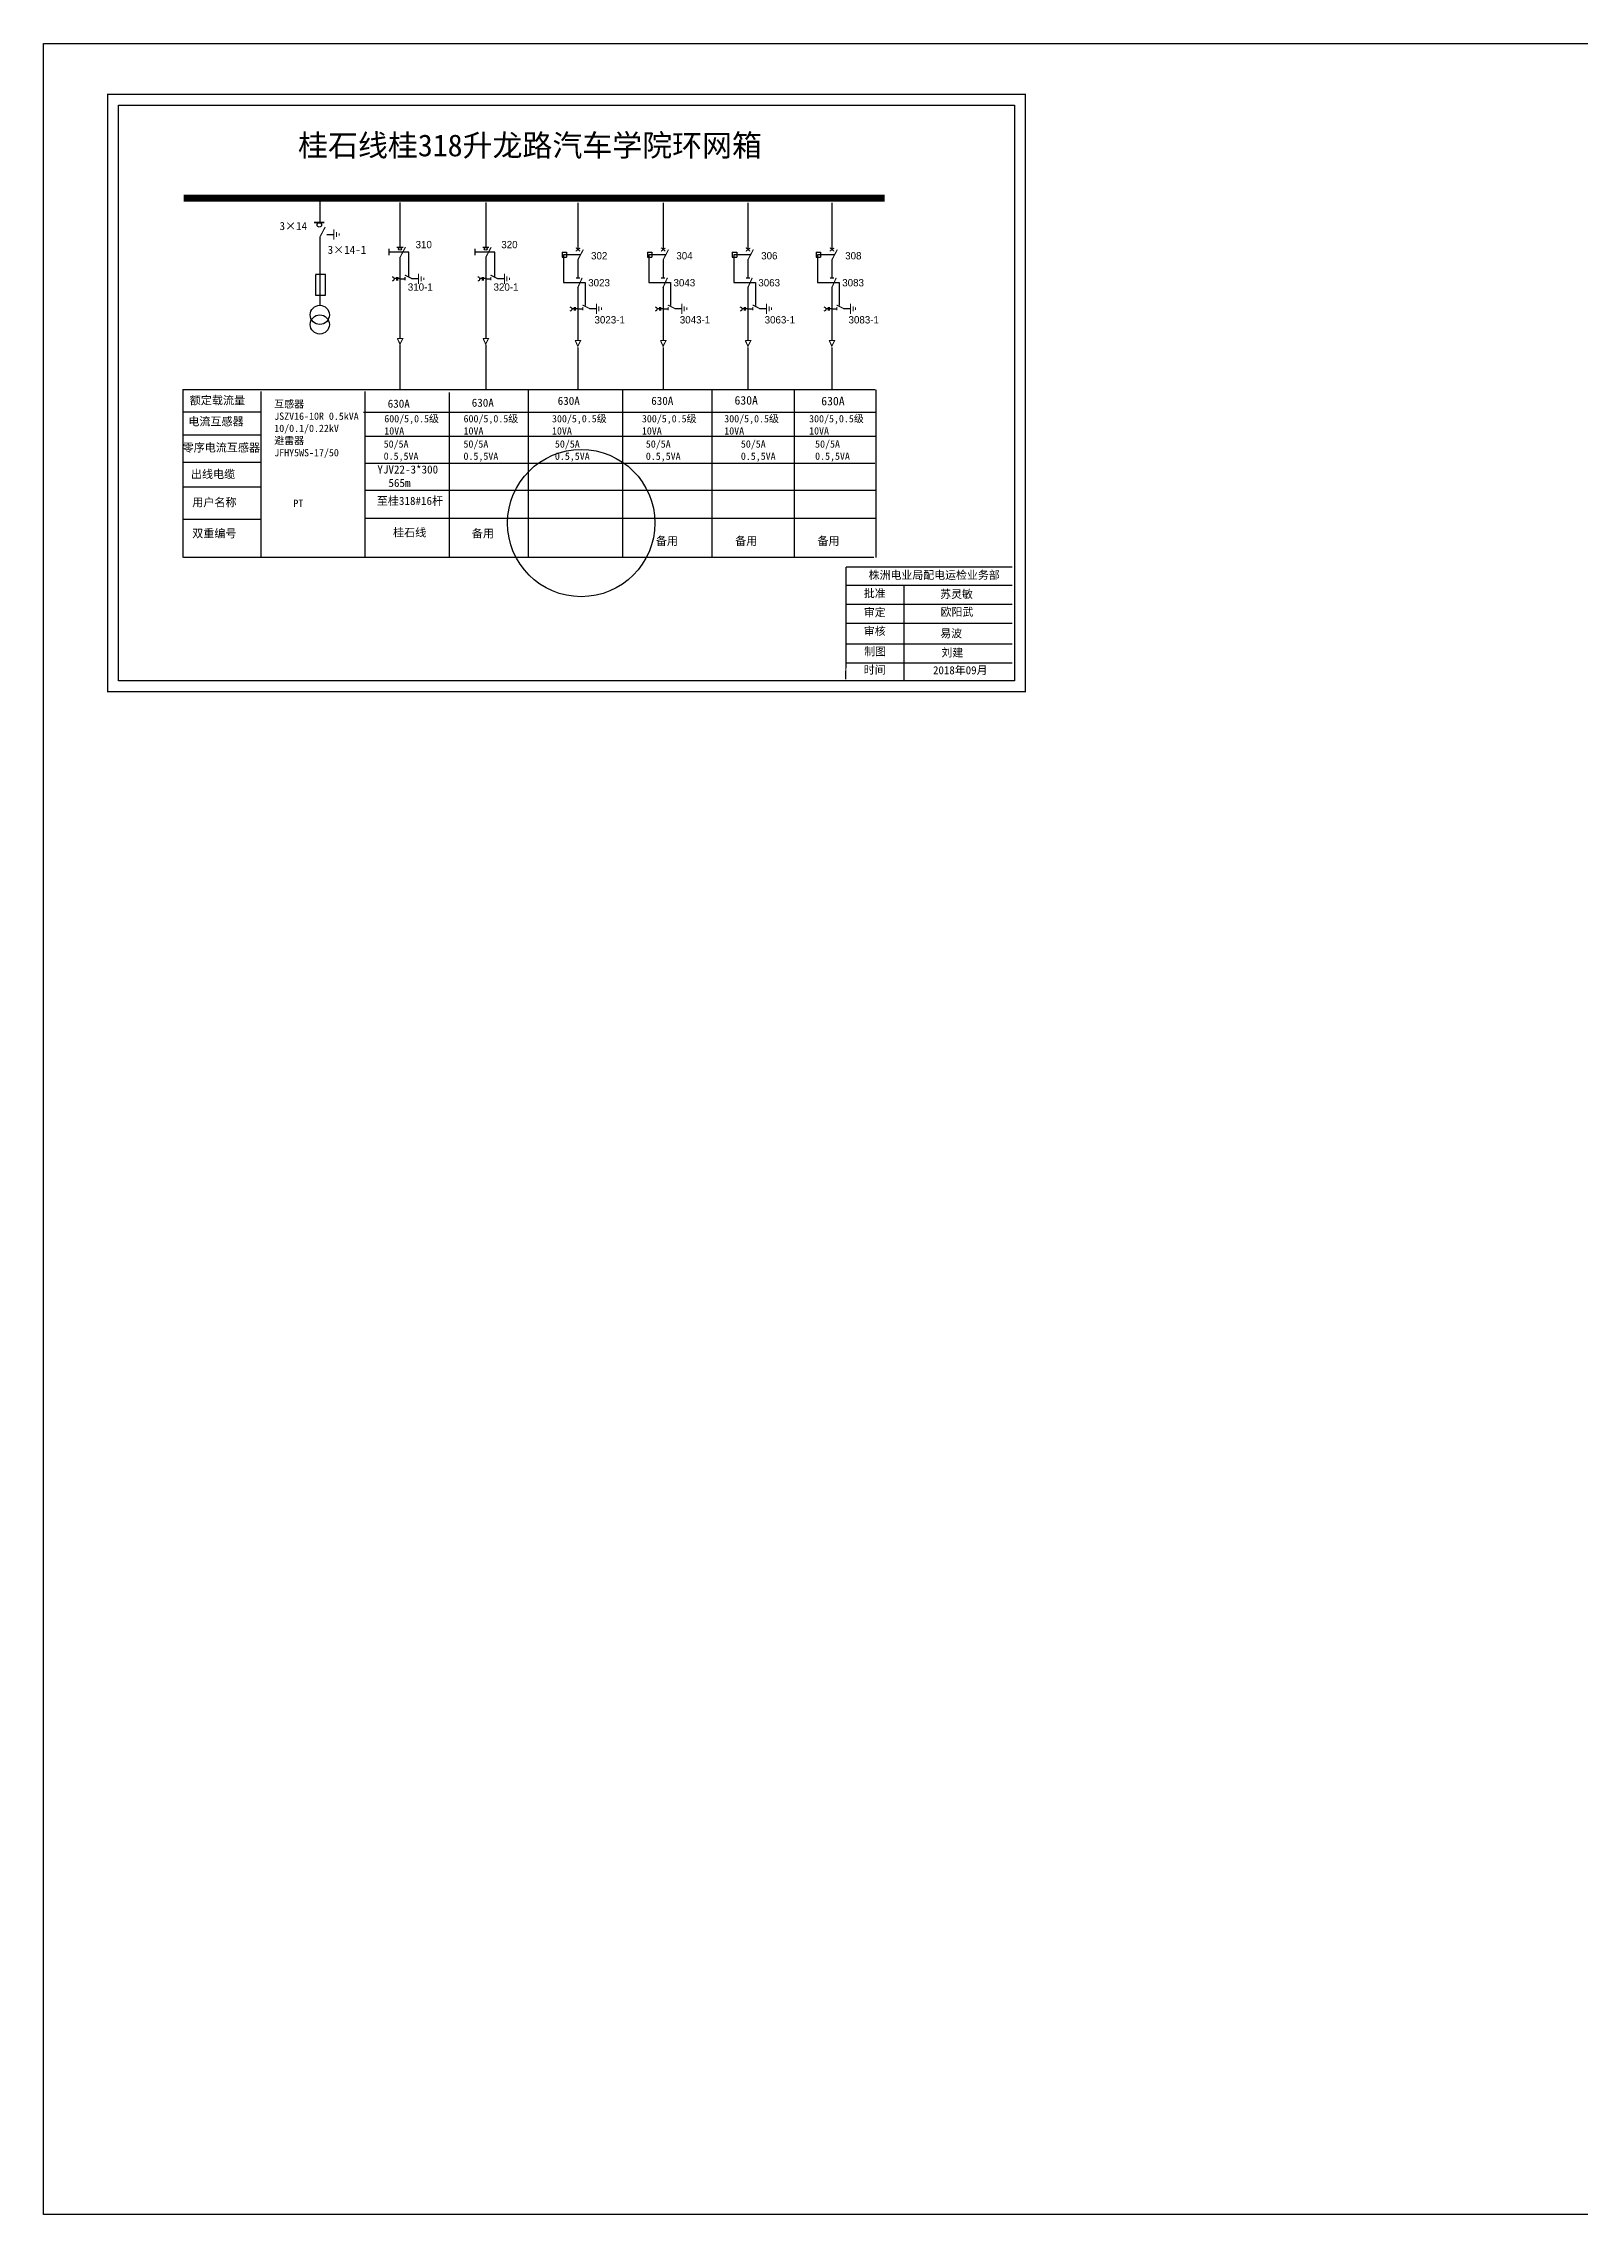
# Model space of a CAD drawing. Extents: x -194 to 226, y -192 to 105.
# Drawn here: x -194.2 to 15.8, y -191.9 to 105.1 of the extents above; entities that cross this region are included whole.
import ezdxf

# ---------------------------------------------------------------- set-up
doc = ezdxf.new("R2010")
doc.units = 0
doc.header["$LTSCALE"] = 0.774411
doc.linetypes.add('ACAD_ISO02W100', pattern=[15, 12, -3])
doc.linetypes.add('CENTER', pattern=[50.8, 31.75, -6.35, 6.35, -6.35])
doc.layers.get('0').update_dxf_attribs({"linetype": 'CONTINUOUS'})
doc.layers.add('2', color=7, linetype='CONTINUOUS')
doc.styles.add('hztxt_txtstyle_0.00_0_0', font='simkai.ttf')
doc.styles.add('hztxt_txtstyle_1.80_0_0', font='', dxfattribs={"height": 1.8, "bigfont": 'hztxt.shx'})
doc.styles.add('hztxt_txtstyle_2.70_0_0', font='simkai.ttf', dxfattribs={"height": 2.7})
doc.styles.add('字体', font='', dxfattribs={"height": 2.5})
doc.styles.get('hztxt_txtstyle_1.80_0_0').set_extended_font_data('hztxt')
doc.styles.get('字体').set_extended_font_data('SimSun')

# ---------------------------------------------------------------- blocks, each defined once
blk = doc.blocks.new('JD')
for points in [[(-2, 0.2), (-2, -0.2), (2, 0.2), (2, -0.2)], [(1, -1.2), (1, -0.8), (-1, -1.2), (-1, -0.8)], [(-0.5, -1.8), (-0.5, -2.2), (0.5, -1.8), (0.5, -2.2)]]:
    blk.add_trace(points)

msp = doc.modelspace()

# ---------------------------------------------------------------- linework, layer by layer
for p, q in [((-194.22, 105.09), (225.78, 105.09)), ((-194.22, -191.91), (-194.22, 105.09)), ((-156.46, 83.92), (-156.46, 80.64)), ((-145.48, 83.32), (-145.48, 77.21)), ((-133.76, 83.32), (-133.76, 77.21)), ((-121.17, 83.29), (-121.17, 76.87)), ((-109.51, 83.29), (-109.51, 76.87)), ((-97.92, 83.29), (-97.92, 76.87)), ((-86.44, 83.29), (-86.44, 76.87)), ((-156.45, 78.6), (-156.45, 69.28)), ((-155.47, 78.97), (-154.52, 78.97)), ((-145.48, 75.85), (-145.48, 64.75)), ((-133.76, 75.85), (-133.76, 64.75)), ((-123.3, 76.53), (-122.7, 76.53)), ((-123.3, 76.53), (-123.3, 75.86)), ((-123.3, 75.86), (-122.7, 75.86)), ((-122.7, 76.53), (-122.7, 75.86)), ((-121.17, 75.51), (-121.17, 73.04)), ((-111.65, 76.53), (-111.05, 76.53)), ((-111.65, 76.53), (-111.65, 75.86)), ((-111.65, 75.86), (-111.05, 75.86)), ((-111.05, 76.53), (-111.05, 75.86)), ((-109.51, 75.51), (-109.51, 73.04)), ((-100.05, 76.53), (-99.45, 76.53)), ((-100.05, 76.53), (-100.05, 75.86)), ((-100.05, 75.86), (-99.45, 75.86)), ((-99.45, 76.53), (-99.45, 75.86)), ((-97.92, 75.51), (-97.92, 73.04)), ((-88.57, 76.53), (-87.97, 76.53)), ((-88.57, 76.53), (-88.57, 75.86)), ((-88.57, 75.86), (-87.97, 75.86)), ((-87.97, 76.53), (-87.97, 75.86)), ((-86.44, 75.51), (-86.44, 73.04)), ((-145.48, 72.9), (-144.79, 72.9)), ((-143.89, 72.92), (-142.95, 72.92)), ((-133.76, 72.9), (-133.07, 72.9)), ((-132.17, 72.92), (-131.23, 72.92)), ((-121.17, 71.8), (-121.17, 64.49)), ((-109.51, 71.8), (-109.51, 64.49)), ((-97.92, 71.8), (-97.92, 64.49)), ((-86.44, 71.8), (-86.44, 64.49)), ((-121.17, 68.8), (-120.48, 68.8)), ((-119.58, 68.82), (-118.64, 68.82)), ((-109.51, 68.8), (-108.82, 68.8)), ((-107.92, 68.82), (-106.98, 68.82)), ((-97.92, 68.8), (-97.23, 68.8)), ((-96.32, 68.82), (-95.38, 68.82)), ((-86.44, 68.8), (-85.75, 68.8)), ((-84.85, 68.82), (-83.91, 68.82)), ((-164.4, 54.65), (-175.11, 54.65)), ((-164.44, 51.5), (-175.15, 51.5)), ((-164.44, 47.78), (-175.15, 47.78)), ((-164.49, 44.39), (-175.19, 44.39)), ((-164.45, 39.98), (-175.15, 39.98)), ((225.78, -191.91), (-194.22, -191.91))]:
    msp.add_line(p, q)
at = {"linetype": 'ACAD_ISO02W100'}
for p, q in [((-120.87, 76.18), (-123.11, 76.18)), ((-123.11, 76.18), (-123.11, 72.37)), ((-109.22, 76.18), (-111.45, 76.18)), ((-111.45, 76.18), (-111.45, 72.37)), ((-97.62, 76.18), (-99.86, 76.18)), ((-99.86, 76.18), (-99.86, 72.37)), ((-86.14, 76.18), (-88.38, 76.18)), ((-88.38, 76.18), (-88.38, 72.37)), ((-123.11, 72.37), (-120.16, 72.37)), ((-120.16, 72.37), (-120.16, 69.23)), ((-111.45, 72.37), (-108.5, 72.37)), ((-108.5, 72.37), (-108.5, 69.23)), ((-99.86, 72.37), (-96.9, 72.37)), ((-96.9, 72.37), (-96.9, 69.23)), ((-88.38, 72.37), (-85.43, 72.37)), ((-85.43, 72.37), (-85.43, 69.23))]:
    msp.add_line(p, q, dxfattribs=at)
at = {"linetype": 'CENTER'}
for p, q in [((-145.48, 63.85), (-145.48, 57.71)), ((-133.76, 63.85), (-133.76, 57.71)), ((-121.17, 63.51), (-121.17, 57.75)), ((-109.51, 63.51), (-109.51, 57.75)), ((-97.91, 63.51), (-97.91, 57.75)), ((-86.44, 63.51), (-86.44, 57.75))]:
    msp.add_line(p, q, dxfattribs=at)
at = {"linetype": 'Continuous'}
for p, q in [((-175.17, 57.73), (-80.51, 57.73)), ((-175.13, 34.78), (-175.13, 57.73)), ((-164.5, 57.48), (-164.5, 34.79)), ((-150.29, 57.48), (-150.29, 34.79)), ((-138.78, 57.33), (-138.78, 34.8)), ((-127.95, 57.68), (-127.95, 34.79)), ((-115.06, 57.68), (-115.06, 34.79)), ((-102.85, 57.67), (-102.85, 34.77)), ((-91.59, 57.59), (-91.59, 34.7)), ((-80.45, 57.71), (-80.45, 34.77)), ((-150.47, 54.66), (-80.48, 54.66)), ((-150.29, 51.37), (-80.45, 51.37)), ((-150.29, 47.69), (-80.57, 47.69)), ((-150.29, 43.96), (-80.38, 43.96)), ((-150.29, 40.16), (-80.48, 40.16)), ((-80.72, 34.78), (-175.06, 34.78))]:
    msp.add_line(p, q, dxfattribs=at)
at = {"color": 7, "linetype": 'Continuous'}
for p, q in [((-84.52, 30.98), (-61.77, 30.98)), ((-76.62, 30.98), (-76.62, 18.04)), ((-84.52, 28.38), (-61.77, 28.38)), ((-84.52, 25.79), (-61.77, 25.79)), ((-84.52, 22.96), (-61.77, 22.96)), ((-84.52, 20.37), (-61.77, 20.37))]:
    msp.add_line(p, q, dxfattribs=at)
at = {"color": 7, "linetype": 'Continuous', "const_width": 0.182}
msp.add_lwpolyline([(-185.46, 98.11), (-59.98, 98.11), (-59.98, 16.4), (-185.46, 16.4)], close=True, dxfattribs=at)
at = {"color": 7, "linetype": 'Continuous'}
msp.add_lwpolyline([(-183.98, 96.63), (-61.45, 96.63), (-61.45, 17.88), (-183.98, 17.88)], close=True, dxfattribs=at)
for points, const_width in [([(-175.05, 83.92), (-79.21, 83.92)], 0.998), ([(-157.22, 80.59), (-155.81, 80.59)], 0.238), ([(-156.45, 78.56), (-155.7, 79.98)], 0.15), ([(-145.92, 77.19), (-145.04, 77.19)], 0.15), ([(-145.48, 75.81), (-144.73, 77.23)], 0.15), ([(-134.2, 77.19), (-133.32, 77.19)], 0.15), ([(-133.76, 75.81), (-133.01, 77.23)], 0.15), ([(-121.45, 77.15), (-120.87, 76.66)], 0.15), ([(-109.79, 77.15), (-109.21, 76.66)], 0.15), ([(-98.2, 77.15), (-97.61, 76.66)], 0.15), ([(-86.72, 77.15), (-86.13, 76.66)], 0.15), ([(-121.46, 76.65), (-120.85, 77.11)], 0.15), ([(-121.17, 75.47), (-120.42, 76.89)], 0.15), ([(-109.8, 76.65), (-109.19, 77.11)], 0.15), ([(-109.51, 75.47), (-108.77, 76.89)], 0.15), ([(-98.2, 76.65), (-97.59, 77.11)], 0.15), ([(-97.92, 75.47), (-97.17, 76.89)], 0.15), ([(-86.73, 76.65), (-86.12, 77.11)], 0.15), ([(-86.44, 75.47), (-85.69, 76.89)], 0.15), ([(-144.83, 73.4), (-143.83, 72.9)], 0.15), ([(-144.79, 73.13), (-144.79, 72.67)], 0.15), ([(-133.11, 73.4), (-132.11, 72.9)], 0.15), ([(-133.07, 73.13), (-133.07, 72.67)], 0.15), ([(-121.44, 73), (-120.89, 73)], 0.15), ([(-121.2, 71.61), (-120.57, 73.03)], 0.15), ([(-109.78, 73), (-109.23, 73)], 0.15), ([(-109.55, 71.61), (-108.92, 73.03)], 0.15), ([(-98.19, 73), (-97.63, 73)], 0.15), ([(-97.95, 71.61), (-97.32, 73.03)], 0.15), ([(-86.71, 73), (-86.15, 73)], 0.15), ([(-86.47, 71.61), (-85.84, 73.03)], 0.15), ([(-120.52, 69.3), (-119.52, 68.8)], 0.15), ([(-120.48, 69.03), (-120.48, 68.57)], 0.15), ([(-108.86, 69.3), (-107.86, 68.8)], 0.15), ([(-108.82, 69.03), (-108.82, 68.57)], 0.15), ([(-97.26, 69.3), (-96.27, 68.8)], 0.15), ([(-97.23, 69.03), (-97.23, 68.57)], 0.15), ([(-85.79, 69.3), (-84.79, 68.8)], 0.15), ([(-85.75, 69.03), (-85.75, 68.57)], 0.15), ([(-145.85, 64.73), (-145.09, 64.73), (-145.48, 63.95), (-145.84, 64.74)], 0.15), ([(-134.13, 64.73), (-133.37, 64.73), (-133.76, 63.95), (-134.12, 64.74)], 0.15), ([(-121.54, 64.45), (-120.78, 64.45), (-121.17, 63.67), (-121.53, 64.46)], 0.15), ([(-109.88, 64.45), (-109.12, 64.45), (-109.51, 63.67), (-109.87, 64.46)], 0.15), ([(-98.29, 64.45), (-97.52, 64.45), (-97.91, 63.67), (-98.28, 64.46)], 0.15), ([(-86.81, 64.45), (-86.05, 64.45), (-86.44, 63.67), (-86.8, 64.46)], 0.15)]:
    msp.add_lwpolyline(points, dxfattribs=dict(const_width=const_width))
for points in [[(-146.99, 76.97), (-146.99, 76.13)], [(-135.27, 76.97), (-135.27, 76.13)], [(-157.04, 73.44), (-157.04, 70.64), (-155.66, 70.64), (-155.66, 73.47), (-157.04, 73.47)], [(-145.98, 72.91), (-146.3, 72.91)], [(-145.98, 73.12), (-145.98, 72.66)], [(-145.84, 73.12), (-145.84, 72.66)], [(-145.48, 72.91), (-145.84, 72.91)], [(-134.26, 72.91), (-134.58, 72.91)], [(-134.26, 73.12), (-134.26, 72.66)], [(-134.12, 73.12), (-134.12, 72.66)], [(-133.76, 72.91), (-134.12, 72.91)], [(-121.68, 68.8), (-121.99, 68.8)], [(-121.68, 69.01), (-121.68, 68.56)], [(-121.54, 69.01), (-121.54, 68.56)], [(-121.17, 68.8), (-121.54, 68.8)], [(-110.02, 68.8), (-110.33, 68.8)], [(-110.02, 69.01), (-110.02, 68.56)], [(-109.88, 69.01), (-109.88, 68.56)], [(-109.52, 68.8), (-109.88, 68.8)], [(-98.42, 68.8), (-98.74, 68.8)], [(-98.42, 69.01), (-98.42, 68.56)], [(-98.28, 69.01), (-98.28, 68.56)], [(-97.92, 68.8), (-98.28, 68.8)], [(-86.94, 68.8), (-87.26, 68.8)], [(-86.94, 69.01), (-86.94, 68.56)], [(-86.8, 69.01), (-86.8, 68.56)], [(-86.44, 68.8), (-86.8, 68.8)]]:
    msp.add_lwpolyline(points)
at = {"linetype": 'ACAD_ISO02W100'}
for points in [[(-144.25, 73.14), (-144.25, 76.55), (-146.99, 76.55)], [(-132.53, 73.14), (-132.53, 76.55), (-135.27, 76.55)]]:
    msp.add_lwpolyline(points, dxfattribs=at)
for points in [[(-146.57, 73.17, -0.877934), (-146.56, 72.56)], [(-134.85, 73.17, -0.877934), (-134.84, 72.56)], [(-122.26, 69.06, -0.877934), (-122.25, 68.45)], [(-110.6, 69.06, -0.877934), (-110.59, 68.45)], [(-99, 69.06, -0.877934), (-98.99, 68.45)], [(-87.53, 69.06, -0.877934), (-87.52, 68.45)]]:
    msp.add_lwpolyline(points, format="xyb")
at = {"color": 7, "linetype": 'Continuous', "const_width": 0.182}
for points in [[(-84.52, 33.45), (-84.53, 18.09)], [(-84.52, 33.45), (-61.77, 33.45)]]:
    msp.add_lwpolyline(points, dxfattribs=at)
for centre, radius in [((-156.51, 80.26), 0.305), ((-145.48, 76.98), 0.192), ((-133.76, 76.98), 0.192)]:
    msp.add_circle(centre, radius)
at = {"color": 1, "linetype": 'Continuous'}
msp.add_circle((-120.71, 39.47), 10.07, dxfattribs=at)
at = {"layer": '2'}
for centre in [(-156.44, 67.95), (-156.44, 66.64)]:
    msp.add_circle(centre, 1.31, dxfattribs=at)

# ---------------------------------------------------------------- block references
at = {"xscale": 0.3494655254594932, "yscale": 0.3494655254594932, "zscale": 0.3494655254595134, "rotation": 90}
for p in [(-154.51, 78.94), (-142.93, 72.89), (-131.21, 72.89), (-118.63, 68.79), (-106.97, 68.79), (-95.37, 68.79), (-83.89, 68.79)]:
    msp.add_blockref('JD', p, dxfattribs=at)

# ---------------------------------------------------------------- texts
at = {"linetype": 'Continuous', "style": 'hztxt_txtstyle_2.70_0_0'}
for s, p in [('3×14', (-161.95, 79.55)), ('3×14-1', (-155.37, 76.3))]:
    msp.add_text(s, height=1.109, dxfattribs=at).set_placement(p)
at = {"style": 'hztxt_txtstyle_1.80_0_0'}
for s, p in [('310', (-143.35, 77.07)), ('320', (-131.63, 77.07)), ('302', (-119.36, 75.54)), ('304', (-107.7, 75.54)), ('306', (-96.1, 75.54)), ('308', (-84.62, 75.54)), ('310-1', (-144.41, 71.26)), ('320-1', (-132.69, 71.26)), ('3023', (-119.75, 71.85)), ('3043', (-108.09, 71.85)), ('3063', (-96.49, 71.85)), ('3083', (-85.02, 71.85)), ('3023-1', (-118.89, 66.78)), ('3043-1', (-107.23, 66.78)), ('3063-1', (-95.63, 66.78)), ('3083-1', (-84.16, 66.78))]:
    msp.add_text(s, height=0.998, dxfattribs=at).set_placement(p)
at = {"color": 7, "linetype": 'Continuous', "attachment_point": 1, "style": '字体'}
for s, insert, char_height, width in [('{\\C0;桂石线桂318升龙路汽车学院环网箱}', (-159.41, 92.64), 3, 80.4201), ('株洲电业局配电运检业务部', (-81.41, 32.91), 1.0944, 29.9201), ('{\\fKaiTi_GB2312|b0|i0|c134|p49;批准}', (-82.07, 30.41), 1.0944, 8.5588), ('苏灵敏', (-71.63, 30.3), 1.094, 8.5588), ('\\f\uffbfﾬￌﾣﾤ_GB2312|b0|i0|c134|p49;审定', (-82.07, 27.81), 1.0944, 8.5588), ('欧阳武', (-71.57, 27.87), 1.094, 8.5588), ('\\f\uffbfﾬￌﾣﾤ_GB2312|b0|i0|c134|p49;审核', (-82.07, 25.24), 1.0944, 8.5588), ('易波', (-71.63, 24.93), 1.094, 8.5588), ('\\f\uffbfﾬￌﾣﾤ_GB2312|b0|i0|c134|p49;制图', (-82.02, 22.46), 1.0944, 8.5588), ('刘建', (-71.46, 22.3), 1.094, 8.5588), ('\\f\uffbfﾬￌﾣﾤ_GB2312|b0|i0|c134|p49;时间', (-82.07, 19.95), 1.0944, 8.5588), ('2018年09月', (-72.61, 19.89), 1.094, 16.0081)]:
    msp.add_mtext(s, dxfattribs=dict(at, insert=insert, char_height=char_height, width=width))
at = {"linetype": 'Continuous', "attachment_point": 1}
for s, insert, char_height, width, style in [('{\\fSimSun|b0|i0|c134|p2;额定载流量}', (-174.22, 56.82), 1.1094, 17.8852, 'hztxt_txtstyle_2.70_0_0'), ('{\\fSimSun|b0|i0|c134|p2;630A}', (-135.67, 56.49), 1.1094, 17.8852, 'hztxt_txtstyle_2.70_0_0'), ('{\\fSimSun|b0|i0|c134|p2;630A}', (-123.92, 56.75), 1.1094, 17.8852, 'hztxt_txtstyle_2.70_0_0'), ('{\\fSimSun|b0|i0|c134|p2;630A}', (-111.13, 56.75), 1.1094, 17.8852, 'hztxt_txtstyle_2.70_0_0'), ('{\\fSimSun|b0|i0|c134|p2;630A}', (-99.75, 56.85), 1.1757, 9.454, 'hztxt_txtstyle_0.00_0_0'), ('{\\fSimSun|b0|i0|c134|p2;630A}', (-87.89, 56.75), 1.1757, 9.454, 'hztxt_txtstyle_0.00_0_0'), ('{\\fSimSun|b0|i0|c134|p2;电流互感器}', (-174.42, 53.93), 1.1094, 17.8852, 'hztxt_txtstyle_2.70_0_0'), ('\\A1;{\\fSimSun|b0|i0|c134|p2;互感器\\PJSZV16-10R 0.5kVA\\P10/0.1/0.22kV\\P避雷器\\PJFHY5WS-17/50}', (-162.67, 56.26), 0.9985, 18.4113, 'hztxt_txtstyle_2.70_0_0'), ('\\A1;{\\fSimSun|b0|i0|c134|p2;600/5,0.5级\\P10VA}', (-147.63, 54.25), 0.9985, 18.4113, 'hztxt_txtstyle_2.70_0_0'), ('{\\fSimSun|b0|i0|c134|p2;630A}', (-147.16, 56.36), 1.1094, 17.8852, 'hztxt_txtstyle_2.70_0_0'), ('\\A1;{\\fSimSun|b0|i0|c134|p2;600/5,0.5级\\P10VA}', (-136.79, 54.25), 0.9985, 18.4113, 'hztxt_txtstyle_2.70_0_0'), ('\\A1;{\\fSimSun|b0|i0|c134|p2;300/5,0.5级\\P10VA}', (-124.7, 54.25), 0.9985, 18.4113, 'hztxt_txtstyle_2.70_0_0'), ('\\A1;{\\fSimSun|b0|i0|c134|p2;300/5,0.5级\\P10VA}', (-112.41, 54.25), 0.9985, 18.4113, 'hztxt_txtstyle_2.70_0_0'), ('\\A1;{\\fSimSun|b0|i0|c134|p2;300/5,0.5级\\P10VA}', (-101.15, 54.25), 0.9985, 18.4113, 'hztxt_txtstyle_2.70_0_0'), ('\\A1;{\\fSimSun|b0|i0|c134|p2;300/5,0.5级\\P10VA}', (-89.55, 54.25), 0.9985, 18.4113, 'hztxt_txtstyle_2.70_0_0'), ('{\\fSimSun|b0|i0|c134|p2;零序电流互感器}', (-175.2, 50.35), 1.1094, 17.8852, 'hztxt_txtstyle_2.70_0_0'), ('{\\fSimSun|b0|i0|c134|p2;50/5A\\P0.5,5VA}', (-147.71, 50.79), 0.9985, 17.8852, 'hztxt_txtstyle_2.70_0_0'), ('{\\fSimSun|b0|i0|c134|p2;50/5A\\P0.5,5VA}', (-136.8, 50.79), 0.9985, 17.8852, 'hztxt_txtstyle_2.70_0_0'), ('{\\fSimSun|b0|i0|c134|p2;50/5A\\P0.5,5VA}', (-124.3, 50.79), 0.9985, 17.8852, 'hztxt_txtstyle_2.70_0_0'), ('{\\fSimSun|b0|i0|c134|p2;50/5A\\P0.5,5VA}', (-111.87, 50.79), 0.9985, 17.8852, 'hztxt_txtstyle_2.70_0_0'), ('{\\fSimSun|b0|i0|c134|p2;50/5A\\P0.5,5VA}', (-98.88, 50.79), 0.9985, 17.8852, 'hztxt_txtstyle_2.70_0_0'), ('{\\fSimSun|b0|i0|c134|p2;50/5A\\P0.5,5VA}', (-88.73, 50.79), 0.9985, 17.8852, 'hztxt_txtstyle_2.70_0_0'), ('{\\fSimSun|b0|i0|c134|p2;出线电缆}', (-174.07, 46.71), 1.1094, 17.8852, 'hztxt_txtstyle_2.70_0_0'), ('{\\fSimSun|b0|i0|c134|p2;YJV22-3*300 \\P  565m}', (-148.57, 47.36), 1.1094, 17.8852, 'hztxt_txtstyle_2.70_0_0'), ('{\\fSimSun|b0|i0|c134|p2;用户名称}', (-173.88, 42.87), 1.1094, 17.8852, 'hztxt_txtstyle_2.70_0_0'), ('{\\fSimSun|b0|i0|c134|p2;PT}', (-160.06, 42.67), 1.0024, 7.7986, 'hztxt_txtstyle_0.00_0_0'), ('{\\fSimSun|b0|i0|c134|p2;至桂318#16杆}', (-148.65, 43.06), 1.1094, 9.6036, 'hztxt_txtstyle_2.70_0_0'), ('{\\fSimSun|b0|i0|c134|p2;双重编号}', (-173.88, 38.61), 1.1094, 17.8852, 'hztxt_txtstyle_2.70_0_0'), ('{\\fSimSun|b0|i0|c134|p2;桂石线}', (-146.43, 38.74), 1.1094, 17.8852, 'hztxt_txtstyle_2.70_0_0'), ('{\\fSimSun|b0|i0|c134|p2;备用}', (-135.66, 38.6), 1.1094, 17.8852, 'hztxt_txtstyle_2.70_0_0'), ('{\\fSimSun|b0|i0|c134|p2;备用}', (-110.5, 37.58), 1.1094, 17.8852, 'hztxt_txtstyle_2.70_0_0'), ('{\\fSimSun|b0|i0|c134|p2;备用}', (-99.66, 37.58), 1.1094, 17.8852, 'hztxt_txtstyle_2.70_0_0'), ('{\\fSimSun|b0|i0|c134|p2;备用}', (-88.42, 37.58), 1.1094, 17.8852, 'hztxt_txtstyle_2.70_0_0')]:
    msp.add_mtext(s, dxfattribs=dict(at, insert=insert, char_height=char_height, width=width, style=style))

doc.saveas('drawing.dxf')
